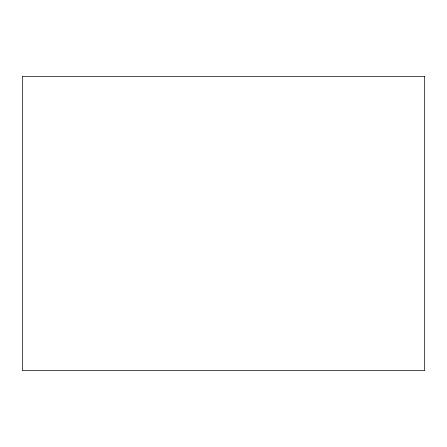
<?xml version="1.0" encoding="UTF-8"?>
<svg xmlns="http://www.w3.org/2000/svg" width="447" height="447" viewBox="0 0 447 447"><rect width="100%" height="100%" fill="white"/><g stroke="black" fill="none" stroke-linecap="round" stroke-linejoin="round"><path stroke-width="0.67" d="M424.65 76.336L22.35 76.336L22.35 370.664L424.65 370.664L424.65 76.336"/></g></svg>
